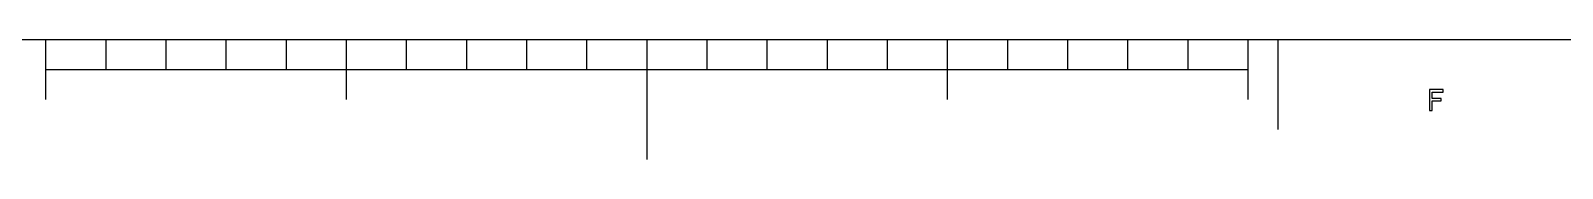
# Model space of a CAD drawing. Extents: x 0 to 841, y 0 to 594.
# Drawn here: x 318 to 572.8, y 0 to 20 of the extents above; entities that cross this region are included whole.
import ezdxf

# ---------------------------------------------------------------- set-up
doc = ezdxf.new("R2010")
doc.units = 0
doc.layers.get('0').update_dxf_attribs({"linetype": 'CONTINUOUS'})

msp = doc.modelspace()

# ---------------------------------------------------------------- linework, layer by layer
at = {"color": 7}
for p, q in [((20, 20), (821, 20)), ((320.5, 20), (320.5, 10)), ((330.5, 20), (330.5, 15)), ((340.5, 20), (340.5, 15)), ((350.5, 20), (350.5, 15)), ((360.5, 20), (360.5, 15)), ((370.5, 20), (370.5, 10)), ((380.5, 20), (380.5, 15)), ((390.5, 20), (390.5, 15)), ((400.5, 20), (400.5, 15)), ((410.5, 20), (410.5, 15)), ((420.5, 20), (420.5, 0)), ((430.5, 20), (430.5, 15)), ((440.5, 20), (440.5, 15)), ((450.5, 20), (450.5, 15)), ((460.5, 20), (460.5, 15)), ((470.5, 20), (470.5, 10)), ((480.5, 20), (480.5, 15)), ((490.5, 20), (490.5, 15)), ((500.5, 20), (500.5, 15)), ((510.5, 20), (510.5, 15)), ((520.5, 20), (520.5, 10)), ((525.5, 20), (525.5, 5)), ((320.5, 15), (520.5, 15))]:
    msp.add_line(p, q, dxfattribs=at)
msp.add_lwpolyline([(550.716125, 8.166786), (551.185181, 8.166786), (551.185181, 9.775576), (552.657776, 9.775576), (552.657776, 10.194164), (551.185181, 10.194164), (551.185181, 11.243155), (552.995667, 11.243155), (552.995667, 11.666786), (550.716125, 11.666786)], close=True, dxfattribs=at)

doc.saveas('drawing.dxf')
